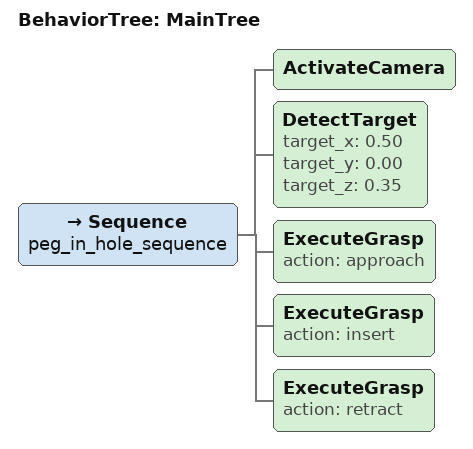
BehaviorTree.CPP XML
<?xml version="1.0"?>
<!--
  peg-in-hole 任务行为树
  流程：
    1. 启用控制器
    2. 发布目标位姿（孔的位置）
    3. approach：移动到孔上方
    4. insert：垂直插入
    5. retract：抬升退出
-->
<root BTCPP_format="4">
  <BehaviorTree ID="MainTree">
    <Sequence name="peg_in_hole_sequence">

      <!-- 步骤1：启用 Pinocchio 控制器 -->
      <ActivateCamera />

      <!-- 步骤2：发布目标位姿（孔中心坐标） -->
      <DetectTarget
        target_x="0.50"
        target_y="0.00"
        target_z="0.35" />

      <!-- 步骤3：移动到孔上方待机 -->
      <ExecuteGrasp action="approach" />

      <!-- 步骤4：对准后垂直插入 -->
      <ExecuteGrasp action="insert" />

      <!-- 步骤5：插入完成，抬升退出 -->
      <ExecuteGrasp action="retract" />

    </Sequence>
  </BehaviorTree>
</root>
